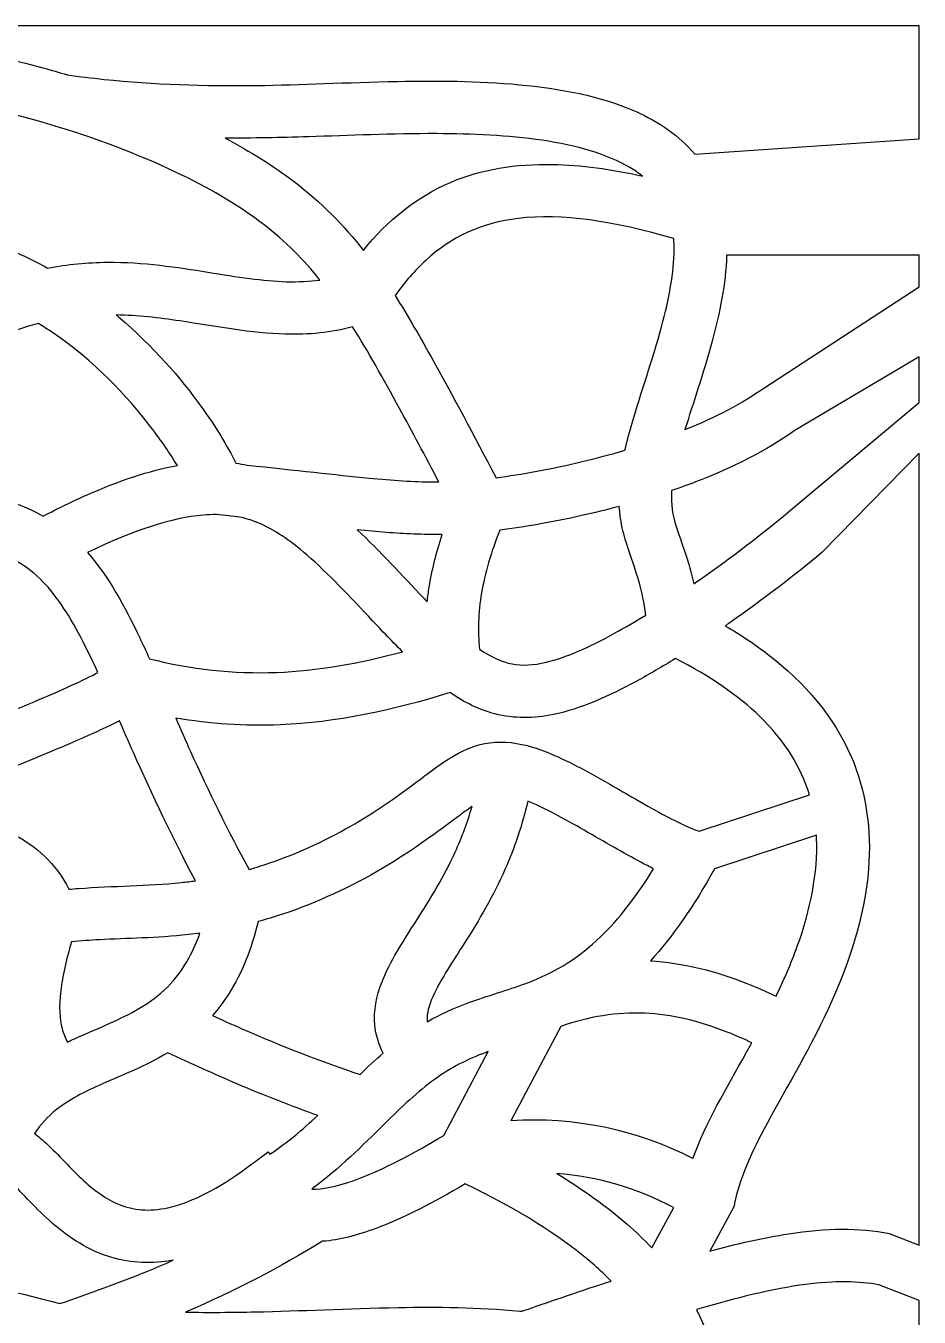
# Model space of a CAD drawing. Header units: millimetres. Extents: x -305 to 0, y 13 to 305.
# Drawn here: x -102 to 0, y 157.4 to 304.8 of the extents above; entities that cross this region are included whole.
import ezdxf

# ---------------------------------------------------------------- set-up
doc = ezdxf.new("R2010")
doc.units = ezdxf.units.MM
doc.layers.get('0').update_dxf_attribs({"linetype": 'CONTINUOUS'})

msp = doc.modelspace()

# ---------------------------------------------------------------- linework, layer by layer
for p, q in [((0, 304.8), (-304.8, 304.8)), ((0, 291.9), (0, 304.8)), ((-25.59, 290.15), (0, 291.9)), ((0, 278.6), (-21.98, 278.6)), ((0, 275), (0, 278.6)), ((-17.74, 263.45), (0, 275)), ((0, 267), (-14.26, 258.55)), ((0, 261.81), (0, 267)), ((-14.93, 249.3), (0, 261.81)), ((0, 256), (-11.07, 244.7)), ((0, 165.61), (0, 256)), ((-25.1, 212.86), (-12.53, 217.01)), ((-11.73, 212.4), (-23.37, 208.55)), ((-44.88, 195.49), (-44.1, 195.79)), ((-40.89, 190.58), (-46.6, 179.79)), ((-54.27, 178.13), (-49.2, 187.7)), ((-74.29, 176.24), (-74.11, 175.99)), ((-30.52, 165.31), (-28.02, 169.89)), ((-21.15, 169.96), (-23.9, 164.92)), ((-3.41, 166.94), (0, 165.61)), ((0, 159.27), (-4.59, 161.06)), ((0, 155), (0, 159.27))]:
    msp.add_line(p, q)
for radius, start, end in [(39.98, 62.9548, 93.7268), (33.98, 61.9534, 85.5199)]:
    msp.add_arc((-44, 139.9), radius, start, end)
for points, knots in [([(-137.94, 300.64), (-137.63, 300.69), (-137.32, 300.74), (-137.02, 300.79), (-133.41, 301.41), (-130.04, 302.21), (-126.12, 302.68), (-122.87, 303.06), (-119.24, 303.18), (-115.13, 302.82), (-110.53, 302.43), (-105.34, 301.45), (-100.03, 300.01), (-99.09, 299.75), (-98.15, 299.48), (-97.22, 299.2)], [0.5689039, 0.5689039, 0.5689039, 0.5689039, 0.5733795, 0.5733795, 0.5733795, 0.6267071, 0.6267071, 0.6267071, 0.6709609, 0.6709609, 0.6709609, 0.7205601, 0.7205601, 0.7205601, 0.7293075, 0.7293075, 0.7293075, 0.7293075]), ([(-97.22, 299.2), (-95.83, 299.01), (-94.44, 298.84), (-93.04, 298.69), (-87.36, 298.1), (-81.64, 297.91), (-75.62, 297.99), (-70.61, 298.06), (-65.34, 298.34), (-59.53, 298.45), (-55.14, 298.54), (-50.43, 298.53), (-45.64, 298.08), (-41.04, 297.65), (-36.38, 296.82), (-32.31, 295.01), (-29.73, 293.86), (-27.38, 292.26), (-25.59, 290.15)], [-0.9981398, -0.9981398, -0.9981398, -0.9981398, -0.9638514, -0.9638514, -0.9638514, -0.8244778, -0.8244778, -0.8244778, -0.7082986, -0.7082986, -0.7082986, -0.6203333, -0.6203333, -0.6203333, -0.5357481, -0.5357481, -0.5357481, -0.4818263, -0.4818263, -0.4818263, -0.4818263]), ([(-68.4, 275.78), (-70.22, 278.09), (-72.27, 280.16), (-74.91, 282.19), (-77.42, 284.11), (-80.5, 285.98), (-84.17, 287.77), (-88.31, 289.79), (-93.17, 291.68), (-98.12, 293.21), (-103.36, 294.82), (-108.63, 296), (-113.2, 296.58), (-114.55, 296.75), (-115.84, 296.87), (-117.07, 296.95)], [-0.8691237, -0.8691237, -0.8691237, -0.8691237, -0.8238127, -0.8238127, -0.8238127, -0.780712, -0.780712, -0.780712, -0.7319927, -0.7319927, -0.7319927, -0.6804065, -0.6804065, -0.6804065, -0.6651953, -0.6651953, -0.6651953, -0.6651953]), ([(-31.59, 287.65), (-32.02, 288), (-32.5, 288.32), (-33.02, 288.63), (-35.54, 290.14), (-39.13, 291.15), (-43.03, 291.73), (-46.92, 292.3), (-51.07, 292.47), (-55.07, 292.49), (-60.18, 292.51), (-65.05, 292.28), (-69.71, 292.13), (-72.94, 292.03), (-76.1, 291.97), (-79.21, 291.98)], [0.5021716, 0.5021716, 0.5021716, 0.5021716, 0.5187255, 0.5187255, 0.5187255, 0.598992, 0.598992, 0.598992, 0.678938, 0.678938, 0.678938, 0.781212, 0.781212, 0.781212, 0.8521933, 0.8521933, 0.8521933, 0.8521933]), ([(-79.21, 291.98), (-76.31, 290.44), (-73.71, 288.81), (-71.46, 287.1), (-68.2, 284.63), (-65.63, 281.99), (-63.43, 279.17)], [0.78941861, 0.78941861, 0.78941861, 0.78941861, 0.82283443, 0.82283443, 0.82283443, 0.87111673, 0.87111673, 0.87111673, 0.87111673]), ([(-63.43, 279.17), (-60.7, 282.56), (-57.41, 285.25), (-53.5, 286.93), (-49.99, 288.43), (-46.04, 289.06), (-41.85, 288.98), (-38.59, 288.92), (-35.17, 288.45), (-31.59, 287.65)], [-0.9023761, -0.9023761, -0.9023761, -0.9023761, -0.6070324, -0.6070324, -0.6070324, -0.3419314, -0.3419314, -0.3419314, -0.1350191, -0.1350191, -0.1350191, -0.1350191]), ([(-128.47, 284.4), (-128.04, 284.38), (-127.61, 284.36), (-127.18, 284.34), (-118.64, 283.84), (-110.96, 282.25), (-104.37, 279.5), (-102.66, 278.79), (-101.04, 278), (-99.5, 277.15)], [-0.931183, -0.931183, -0.931183, -0.931183, -0.9176538, -0.9176538, -0.9176538, -0.6480681, -0.6480681, -0.6480681, -0.5785119, -0.5785119, -0.5785119, -0.5785119]), ([(-28.01, 280.51), (-34.82, 282.54), (-40.87, 283.38), (-45.73, 282.81), (-50.01, 282.31), (-53.36, 280.73), (-56.32, 278.02), (-57.56, 276.88), (-58.73, 275.54), (-59.82, 274)], [0.0351254, 0.0351254, 0.0351254, 0.0351254, 0.4408504, 0.4408504, 0.4408504, 0.7993309, 0.7993309, 0.7993309, 0.9506465, 0.9506465, 0.9506465, 0.9506465]), ([(-33.58, 256.35), (-33.36, 257.34), (-33.08, 258.37), (-32.77, 259.45), (-31.78, 262.83), (-30.42, 266.67), (-29.4, 270.45), (-28.55, 273.6), (-27.97, 276.68), (-27.97, 279.25), (-27.97, 279.69), (-27.98, 280.11), (-28.01, 280.51)], [0.2453308, 0.2453308, 0.2453308, 0.2453308, 0.269158, 0.269158, 0.269158, 0.3444329, 0.3444329, 0.3444329, 0.407271, 0.407271, 0.407271, 0.4179242, 0.4179242, 0.4179242, 0.4179242]), ([(-99.5, 277.15), (-97.18, 277.58), (-94.89, 277.79), (-92.66, 277.81), (-88.53, 277.84), (-84.65, 277.24), (-81.18, 276.68), (-77.82, 276.13), (-74.84, 275.67), (-72.23, 275.59), (-70.85, 275.56), (-69.58, 275.62), (-68.4, 275.78)], [-0.42747, -0.42747, -0.42747, -0.42747, -0.3639602, -0.3639602, -0.3639602, -0.2460641, -0.2460641, -0.2460641, -0.1316881, -0.1316881, -0.1316881, -0.0714438, -0.0714438, -0.0714438, -0.0714438]), ([(-21.98, 278.6), (-22.06, 275.36), (-22.75, 272.03), (-23.63, 268.81), (-24.62, 265.14), (-25.83, 261.64), (-26.73, 258.7)], [-0.4032539, -0.4032539, -0.4032539, -0.4032539, -0.3440007, -0.3440007, -0.3440007, -0.2764372, -0.2764372, -0.2764372, -0.2764372]), ([(-59.82, 274), (-58.33, 271.65), (-56.91, 269.18), (-55.44, 266.53), (-53.2, 262.52), (-50.85, 258.09), (-48.29, 253.21)], [0.8995865, 0.8995865, 0.8995865, 0.8995865, 0.9367443, 0.9367443, 0.9367443, 0.99304363, 0.99304363, 0.99304363, 0.99304363]), ([(-64.66, 270.43), (-67.08, 269.78), (-69.68, 269.52), (-72.38, 269.6), (-76.21, 269.7), (-80.26, 270.49), (-84.38, 271.11), (-86.78, 271.47), (-89.2, 271.75), (-91.64, 271.8)], [0.032996, 0.032996, 0.032996, 0.032996, 0.13149, 0.13149, 0.13149, 0.2715174, 0.2715174, 0.2715174, 0.3531657, 0.3531657, 0.3531657, 0.3531657]), ([(-91.64, 271.8), (-91.55, 271.72), (-91.46, 271.64), (-91.37, 271.56), (-87.39, 268.2), (-84.32, 264.61), (-81.98, 261.39), (-80.28, 259.04), (-78.97, 256.87), (-77.99, 254.86)], [-0.4474941, -0.4474941, -0.4474941, -0.4474941, -0.4422599, -0.4422599, -0.4422599, -0.2151792, -0.2151792, -0.2151792, -0.0491358, -0.0491358, -0.0491358, -0.0491358]), ([(-100.5, 270.8), (-102.02, 270.42), (-103.57, 269.93), (-105.16, 269.34), (-109.25, 267.82), (-113.53, 265.61), (-117.92, 263.63), (-119.96, 262.71), (-122.04, 261.85), (-124.15, 261.16)], [0.4498494, 0.4498494, 0.4498494, 0.4498494, 0.498605, 0.498605, 0.498605, 0.6246868, 0.6246868, 0.6246868, 0.6834778, 0.6834778, 0.6834778, 0.6834778]), ([(-84.67, 254.6), (-85.48, 255.95), (-86.48, 257.43), (-87.69, 259), (-90.41, 262.56), (-94.13, 266.53), (-98.93, 269.79), (-99.44, 270.13), (-99.96, 270.47), (-100.5, 270.8)], [0.1241095, 0.1241095, 0.1241095, 0.1241095, 0.2444439, 0.2444439, 0.2444439, 0.5165679, 0.5165679, 0.5165679, 0.5454228, 0.5454228, 0.5454228, 0.5454228]), ([(-54.82, 252.73), (-56.38, 255.7), (-57.88, 258.5), (-59.3, 261.1), (-61.17, 264.54), (-62.91, 267.64), (-64.66, 270.43)], [-0.98401134, -0.98401134, -0.98401134, -0.98401134, -0.94842824, -0.94842824, -0.94842824, -0.90158614, -0.90158614, -0.90158614, -0.90158614]), ([(-14.26, 258.55), (-17.4, 256.33), (-21.18, 254.39), (-25.51, 252.73), (-26.4, 252.39), (-27.32, 252.06), (-28.25, 251.75)], [0, 0, 0, 0, 0.1877087, 0.1877087, 0.1877087, 0.226287, 0.226287, 0.226287, 0.226287]), ([(-48.29, 253.21), (-45.39, 253.59), (-42.03, 254.21), (-38.6, 255.02), (-36.91, 255.42), (-35.23, 255.87), (-33.58, 256.35)], [-0.4893666, -0.4893666, -0.4893666, -0.4893666, -0.3457778, -0.3457778, -0.3457778, -0.2755541, -0.2755541, -0.2755541, -0.2755541]), ([(-99.98, 248.83), (-98.24, 249.74), (-96.57, 250.55), (-94.95, 251.26), (-91.27, 252.89), (-87.89, 254.03), (-84.67, 254.6)], [-0.9881579, -0.9881579, -0.9881579, -0.9881579, -0.9482576, -0.9482576, -0.9482576, -0.8575791, -0.8575791, -0.8575791, -0.8575791]), ([(-76.71, 254.66), (-71.15, 254.06), (-66.57, 253.54), (-62.82, 253.18), (-60.05, 252.91), (-57.75, 252.73), (-55.39, 252.73), (-55.2, 252.73), (-55.01, 252.73), (-54.82, 252.73)], [-0.9658597, -0.9658597, -0.9658597, -0.9658597, -0.7681898, -0.7681898, -0.7681898, -0.6219186, -0.6219186, -0.6219186, -0.6101489, -0.6101489, -0.6101489, -0.6101489]), ([(-118.33, 252.01), (-117.3, 252), (-116.3, 251.99), (-115.32, 251.97), (-110.94, 251.87), (-107.03, 251.55), (-103.54, 250.4), (-102.29, 249.99), (-101.1, 249.47), (-99.98, 248.83)], [0.7318783, 0.7318783, 0.7318783, 0.7318783, 0.74226871, 0.74226871, 0.74226871, 0.78884895, 0.78884895, 0.78884895, 0.80556883, 0.80556883, 0.80556883, 0.80556883]), ([(-28.25, 251.75), (-28.35, 250.08), (-28.13, 248.98), (-27.73, 247.66), (-27.36, 246.45), (-26.81, 245.07), (-26.34, 243.47), (-26.12, 242.72), (-25.92, 241.93), (-25.73, 241.1)], [-0.2089534, -0.2089534, -0.2089534, -0.2089534, -0.1422767, -0.1422767, -0.1422767, -0.0808945, -0.0808945, -0.0808945, -0.052168, -0.052168, -0.052168, -0.052168]), ([(-34.23, 249.94), (-35.67, 249.55), (-37.11, 249.2), (-38.53, 248.88), (-41.84, 248.14), (-45.02, 247.58), (-47.88, 247.22)], [0.3065876, 0.3065876, 0.3065876, 0.3065876, 0.3632502, 0.3632502, 0.3632502, 0.4948957, 0.4948957, 0.4948957, 0.4948957]), ([(-31.19, 237.54), (-31.38, 238.91), (-31.64, 240.14), (-31.96, 241.29), (-32.36, 242.75), (-32.89, 244.08), (-33.41, 245.73), (-33.79, 246.93), (-34.12, 248.34), (-34.23, 249.94)], [0.021783, 0.021783, 0.021783, 0.021783, 0.0737089, 0.0737089, 0.0737089, 0.1398917, 0.1398917, 0.1398917, 0.1881568, 0.1881568, 0.1881568, 0.1881568]), ([(-25.73, 241.1), (-25.49, 241.27), (-25.25, 241.44), (-25, 241.61), (-21.35, 244.16), (-17.96, 246.76), (-14.93, 249.3)], [-0.1332971, -0.1332971, -0.1332971, -0.1332971, -0.125, -0.125, -0.125, 0, 0, 0, 0]), ([(-80.21, 249.01), (-80.7, 249.01), (-81.2, 248.99), (-81.72, 248.94), (-85.23, 248.65), (-89.65, 247.23), (-94.91, 244.67)], [0.8141858, 0.8141858, 0.8141858, 0.8141858, 0.8342813, 0.8342813, 0.8342813, 0.9691158, 0.9691158, 0.9691158, 0.9691158]), ([(-58.97, 233.34), (-60.27, 234.64), (-61.57, 236.02), (-62.87, 237.4), (-65.43, 240.12), (-67.96, 242.78), (-70.27, 244.73), (-72.19, 246.34), (-73.94, 247.46), (-75.62, 248.13), (-76.25, 248.38), (-76.88, 248.57), (-77.52, 248.71)], [0.5259109, 0.5259109, 0.5259109, 0.5259109, 0.5736385, 0.5736385, 0.5736385, 0.6677685, 0.6677685, 0.6677685, 0.7457073, 0.7457073, 0.7457073, 0.7748866, 0.7748866, 0.7748866, 0.7748866]), ([(-54.43, 246.74), (-55.53, 246.72), (-56.61, 246.73), (-57.68, 246.78), (-59.75, 246.86), (-61.83, 247.04), (-64.14, 247.28)], [0.6043208, 0.6043208, 0.6043208, 0.6043208, 0.6641276, 0.6641276, 0.6641276, 0.7805479, 0.7805479, 0.7805479, 0.7805479]), ([(-64.14, 247.28), (-61.55, 244.83), (-59, 242.01), (-56.58, 239.49), (-56.44, 239.34), (-56.29, 239.18), (-56.15, 239.03)], [-0.64113288, -0.64113288, -0.64113288, -0.64113288, -0.54976681, -0.54976681, -0.54976681, -0.54422138, -0.54422138, -0.54422138, -0.54422138]), ([(-56.15, 239.03), (-56.09, 239.59), (-56.02, 240.15), (-55.92, 240.71), (-55.61, 242.7), (-55.09, 244.71), (-54.43, 246.74)], [0.3983867, 0.3983867, 0.3983867, 0.3983867, 0.4837246, 0.4837246, 0.4837246, 0.7840424, 0.7840424, 0.7840424, 0.7840424]), ([(-47.88, 247.22), (-48.86, 244.69), (-49.57, 242.28), (-49.95, 240.06), (-50.34, 237.8), (-50.39, 235.69), (-50.19, 233.65)], [-0.9129489, -0.9129489, -0.9129489, -0.9129489, -0.5022261, -0.5022261, -0.5022261, -0.0830373, -0.0830373, -0.0830373, -0.0830373]), ([(-93.73, 230.97), (-94.28, 232.17), (-94.83, 233.31), (-95.38, 234.4), (-96.86, 237.29), (-98.38, 239.68), (-100.05, 241.38), (-101.8, 243.17), (-103.67, 244.26), (-106.31, 244.97), (-108.63, 245.59), (-111.56, 245.87), (-115.07, 245.96), (-116.09, 245.99), (-117.16, 246), (-118.27, 246.01)], [-0.88787, -0.88787, -0.88787, -0.88787, -0.871714, -0.871714, -0.871714, -0.8287401, -0.8287401, -0.8287401, -0.7835424, -0.7835424, -0.7835424, -0.7437254, -0.7437254, -0.7437254, -0.732101, -0.732101, -0.732101, -0.732101]), ([(-94.91, 244.67), (-92.5, 241.91), (-90.67, 238.53), (-88.96, 234.93), (-88.58, 234.14), (-88.21, 233.34), (-87.85, 232.54)], [0.83412465, 0.83412465, 0.83412465, 0.83412465, 0.88154025, 0.88154025, 0.88154025, 0.89190486, 0.89190486, 0.89190486, 0.89190486]), ([(-11.07, 244.7), (-14.26, 242.03), (-17.78, 239.34), (-21.59, 236.68), (-21.77, 236.55), (-21.95, 236.43), (-22.13, 236.3)], [0, 0, 0, 0, 0.1251831, 0.1251831, 0.1251831, 0.131091, 0.131091, 0.131091, 0.131091]), ([(-50.19, 233.65), (-48.8, 232.7), (-47.63, 232.18), (-46.47, 231.96), (-45.31, 231.74), (-44.08, 231.79), (-42.56, 232.15), (-40.36, 232.67), (-37.64, 233.87), (-34.78, 235.45), (-33.6, 236.09), (-32.4, 236.8), (-31.19, 237.54)], [-0.461239, -0.461239, -0.461239, -0.461239, -0.3954444, -0.3954444, -0.3954444, -0.3290238, -0.3290238, -0.3290238, -0.2331701, -0.2331701, -0.2331701, -0.1935764, -0.1935764, -0.1935764, -0.1935764]), ([(-22.13, 236.3), (-20.4, 235.3), (-18.8, 234.23), (-17.33, 233.11), (-12.94, 229.76), (-9.7, 225.84), (-7.79, 221.45), (-6.02, 217.39), (-5.44, 212.98), (-5.78, 208.58), (-6.21, 203.06), (-8.07, 197.57), (-10.39, 192.56), (-12.76, 187.44), (-15.6, 182.84), (-17.73, 178.81), (-19.36, 175.72), (-20.54, 172.96), (-21.06, 170.41), (-21.09, 170.26), (-21.12, 170.11), (-21.15, 169.96)], [-0.9617902, -0.9617902, -0.9617902, -0.9617902, -0.9159857, -0.9159857, -0.9159857, -0.779694, -0.779694, -0.779694, -0.6536555, -0.6536555, -0.6536555, -0.495489, -0.495489, -0.495489, -0.3342696, -0.3342696, -0.3342696, -0.2108871, -0.2108871, -0.2108871, -0.2047726, -0.2047726, -0.2047726, -0.2047726]), ([(-87.85, 232.54), (-83.14, 231.37), (-78.32, 230.79), (-73.31, 230.99), (-68.74, 231.17), (-63.94, 232), (-58.97, 233.34)], [0.0417564, 0.0417564, 0.0417564, 0.0417564, 0.4741117, 0.4741117, 0.4741117, 0.8684878, 0.8684878, 0.8684878, 0.8684878]), ([(-27.82, 232.57), (-29.3, 231.65), (-30.8, 230.77), (-32.3, 229.96), (-35.48, 228.25), (-38.6, 226.83), (-41.75, 226.18), (-43.96, 225.72), (-46.24, 225.69), (-48.42, 226.25), (-50.23, 226.72), (-51.92, 227.57), (-53.54, 228.68)], [0.1912105, 0.1912105, 0.1912105, 0.1912105, 0.2373383, 0.2373383, 0.2373383, 0.3349873, 0.3349873, 0.3349873, 0.4039077, 0.4039077, 0.4039077, 0.4606632, 0.4606632, 0.4606632, 0.4606632]), ([(-12.53, 217.01), (-13.5, 220.22), (-15.32, 223.17), (-18.18, 225.95), (-20.62, 228.32), (-23.83, 230.55), (-27.82, 232.57)], [0.7522056, 0.7522056, 0.7522056, 0.7522056, 0.8788805, 0.8788805, 0.8788805, 0.9870219, 0.9870219, 0.9870219, 0.9870219]), ([(-119.67, 218.6), (-119.43, 218.82), (-119.19, 219.03), (-118.95, 219.25), (-117.89, 220.15), (-116.67, 220.93), (-115.23, 221.65), (-113.75, 222.39), (-111.97, 223.14), (-109.89, 224), (-107.17, 225.12), (-103.95, 226.4), (-101.02, 227.64), (-97.97, 228.92), (-95.28, 230.14), (-93.73, 230.97)], [-0.4245596, -0.4245596, -0.4245596, -0.4245596, -0.4082354, -0.4082354, -0.4082354, -0.3385762, -0.3385762, -0.3385762, -0.2671892, -0.2671892, -0.2671892, -0.1739369, -0.1739369, -0.1739369, -0.0768383, -0.0768383, -0.0768383, -0.0768383]), ([(-53.54, 228.68), (-60.13, 226.61), (-66.6, 225.27), (-72.91, 225), (-77, 224.83), (-80.98, 225.12), (-84.86, 225.78)], [-0.9638744, -0.9638744, -0.9638744, -0.9638744, -0.4784097, -0.4784097, -0.4784097, -0.1630814, -0.1630814, -0.1630814, -0.1630814]), ([(-84.86, 225.78), (-84.3, 224.51), (-83.74, 223.23), (-83.16, 221.94), (-81.12, 217.45), (-78.91, 212.95), (-76.49, 208.49)], [0.92024845, 0.92024845, 0.92024845, 0.92024845, 0.93606903, 0.93606903, 0.93606903, 0.99160164, 0.99160164, 0.99160164, 0.99160164]), ([(-91.28, 225.47), (-92.04, 225.08), (-92.9, 224.66), (-93.87, 224.22), (-96.6, 222.96), (-100.17, 221.48), (-103.53, 220.11), (-106.35, 218.96), (-108.96, 217.92), (-110.86, 217.07), (-111.71, 216.69), (-112.42, 216.36), (-113, 216.05)], [0.0832191, 0.0832191, 0.0832191, 0.0832191, 0.1198612, 0.1198612, 0.1198612, 0.2231924, 0.2231924, 0.2231924, 0.3097129, 0.3097129, 0.3097129, 0.3483609, 0.3483609, 0.3483609, 0.3483609]), ([(-82.61, 207.2), (-85.21, 212.09), (-87.55, 217.03), (-89.69, 221.85), (-90.23, 223.07), (-90.76, 224.28), (-91.28, 225.47)], [-0.98527511, -0.98527511, -0.98527511, -0.98527511, -0.92640225, -0.92640225, -0.92640225, -0.91154009, -0.91154009, -0.91154009, -0.91154009]), ([(-76.49, 208.49), (-76.08, 208.6), (-75.66, 208.73), (-75.25, 208.86), (-71.93, 209.9), (-68.53, 211.41), (-65.46, 213.12), (-62.66, 214.68), (-60.17, 216.39), (-58.08, 217.94), (-56.26, 219.28), (-54.74, 220.53), (-53.04, 221.51), (-51.84, 222.21), (-50.49, 222.77), (-49.02, 222.96), (-47.4, 223.17), (-45.75, 222.94), (-44.15, 222.46), (-41.9, 221.78), (-39.64, 220.63), (-37.4, 219.39), (-34.59, 217.85), (-31.88, 216.21), (-29.71, 215.02), (-27.63, 213.89), (-26, 213.14), (-25.1, 212.86)], [-0.2131913, -0.2131913, -0.2131913, -0.2131913, -0.2093541, -0.2093541, -0.2093541, -0.1788732, -0.1788732, -0.1788732, -0.1509498, -0.1509498, -0.1509498, -0.1267309, -0.1267309, -0.1267309, -0.1097319, -0.1097319, -0.1097319, -0.0909775, -0.0909775, -0.0909775, -0.0645273, -0.0645273, -0.0645273, -0.0315566, -0.0315566, -0.0315566, 0, 0, 0, 0]), ([(-113, 216.05), (-110.96, 215.41), (-108.87, 214.81), (-106.86, 214.07), (-104.27, 213.12), (-101.79, 211.87), (-99.84, 210.02), (-98.7, 208.94), (-97.76, 207.65), (-97.05, 206.23)], [-0.3885688, -0.3885688, -0.3885688, -0.3885688, -0.2756477, -0.2756477, -0.2756477, -0.1306223, -0.1306223, -0.1306223, -0.0456029, -0.0456029, -0.0456029, -0.0456029]), ([(-51.03, 215.68), (-51.52, 215.34), (-52.06, 214.95), (-52.67, 214.5), (-54.84, 212.87), (-57.79, 210.65), (-61.28, 208.6), (-64.75, 206.56), (-68.72, 204.7), (-72.68, 203.38), (-73.61, 203.08), (-74.53, 202.8), (-75.45, 202.55)], [0.13347578, 0.13347578, 0.13347578, 0.13347578, 0.14250063, 0.14250063, 0.14250063, 0.17501631, 0.17501631, 0.17501631, 0.20727465, 0.20727465, 0.20727465, 0.21483462, 0.21483462, 0.21483462, 0.21483462]), ([(-61.17, 187.52), (-61.68, 188.51), (-62.02, 189.59), (-62.13, 190.7), (-62.29, 192.39), (-61.93, 194.05), (-61.33, 195.6), (-60.4, 198.02), (-58.9, 200.28), (-57.41, 202.6), (-55.78, 205.15), (-54.19, 207.75), (-52.96, 210.47), (-52.19, 212.16), (-51.55, 213.89), (-51.03, 215.68)], [-0.9109184, -0.9109184, -0.9109184, -0.9109184, -0.8245777, -0.8245777, -0.8245777, -0.6931389, -0.6931389, -0.6931389, -0.4873578, -0.4873578, -0.4873578, -0.2616353, -0.2616353, -0.2616353, -0.1218457, -0.1218457, -0.1218457, -0.1218457]), ([(-44.67, 216.28), (-45.3, 213.58), (-46.18, 210.97), (-47.28, 208.48), (-48.59, 205.49), (-50.26, 202.67), (-51.85, 200.16), (-53.26, 197.95), (-54.56, 195.96), (-55.33, 194.37), (-55.88, 193.22), (-56.13, 192.32), (-56.16, 191.7), (-56.17, 191.48), (-56.17, 191.28), (-56.14, 191.11)], [0.0709745, 0.0709745, 0.0709745, 0.0709745, 0.25, 0.25, 0.25, 0.4645222, 0.4645222, 0.4645222, 0.6535719, 0.6535719, 0.6535719, 0.7906, 0.7906, 0.7906, 0.8386938, 0.8386938, 0.8386938, 0.8386938]), ([(-30.31, 208.57), (-30.77, 208.8), (-31.25, 209.04), (-31.76, 209.31), (-33.69, 210.34), (-35.93, 211.66), (-38.23, 212.97), (-40.51, 214.28), (-42.83, 215.55), (-44.67, 216.28)], [0.02015003, 0.02015003, 0.02015003, 0.02015003, 0.02758431, 0.02758431, 0.02758431, 0.05600631, 0.05600631, 0.05600631, 0.08430161, 0.08430161, 0.08430161, 0.08430161]), ([(-16.33, 194.04), (-15.43, 195.91), (-14.6, 197.8), (-13.91, 199.72), (-12.39, 203.92), (-11.54, 208.15), (-11.71, 212.02), (-11.71, 212.15), (-11.72, 212.27), (-11.73, 212.4)], [0.4834991, 0.4834991, 0.4834991, 0.4834991, 0.5478827, 0.5478827, 0.5478827, 0.6890444, 0.6890444, 0.6890444, 0.693643, 0.693643, 0.693643, 0.693643]), ([(-44.1, 195.79), (-41.39, 196.88), (-38.89, 198.36), (-36.33, 200.84), (-34.32, 202.78), (-32.31, 205.34), (-30.31, 208.57)], [-0.10049665, -0.10049665, -0.10049665, -0.10049665, -0.05032709, -0.05032709, -0.05032709, -0.01105048, -0.01105048, -0.01105048, -0.01105048]), ([(-97.05, 206.23), (-96.69, 206.27), (-96.32, 206.3), (-95.96, 206.32), (-91.92, 206.63), (-88.15, 206.58), (-84.2, 207), (-83.68, 207.06), (-83.15, 207.12), (-82.61, 207.2)], [-0.28072546, -0.28072546, -0.28072546, -0.28072546, -0.27720925, -0.27720925, -0.27720925, -0.23785498, -0.23785498, -0.23785498, -0.23262386, -0.23262386, -0.23262386, -0.23262386]), ([(-75.45, 202.55), (-76.19, 199.43), (-77.3, 196.66), (-78.81, 194.28), (-79.37, 193.4), (-79.99, 192.57), (-80.66, 191.81)], [-0.9665258, -0.9665258, -0.9665258, -0.9665258, -0.798424, -0.798424, -0.798424, -0.7363812, -0.7363812, -0.7363812, -0.7363812]), ([(-97.21, 188.79), (-96.82, 188.98), (-96.43, 189.16), (-96.04, 189.33), (-93.53, 190.45), (-91.08, 191.4), (-89.05, 192.6), (-86.61, 194.04), (-84.76, 195.8), (-83.32, 198.44), (-82.86, 199.28), (-82.45, 200.2), (-82.09, 201.21)], [0.361106, 0.361106, 0.361106, 0.361106, 0.392047, 0.392047, 0.392047, 0.5898999, 0.5898999, 0.5898999, 0.8279407, 0.8279407, 0.8279407, 0.9034241, 0.9034241, 0.9034241, 0.9034241]), ([(-82.09, 201.21), (-82.53, 201.16), (-82.96, 201.1), (-83.38, 201.06), (-87.08, 200.65), (-90.4, 200.63), (-93.56, 200.47), (-94.63, 200.41), (-95.68, 200.33), (-96.74, 200.23)], [0.23351727, 0.23351727, 0.23351727, 0.23351727, 0.23732251, 0.23732251, 0.23732251, 0.27035505, 0.27035505, 0.27035505, 0.28156411, 0.28156411, 0.28156411, 0.28156411]), ([(-96.74, 200.23), (-97.37, 198.17), (-97.79, 196.28), (-97.98, 194.65), (-98.2, 192.87), (-98.12, 191.44), (-97.82, 190.33), (-97.67, 189.76), (-97.47, 189.26), (-97.21, 188.79)], [-0.9217253, -0.9217253, -0.9217253, -0.9217253, -0.6466433, -0.6466433, -0.6466433, -0.3463562, -0.3463562, -0.3463562, -0.1941054, -0.1941054, -0.1941054, -0.1941054]), ([(-30.67, 198.06), (-27.01, 197.84), (-23.31, 196.92), (-19.66, 195.48), (-18.55, 195.04), (-17.44, 194.56), (-16.33, 194.04)], [0.4483382, 0.4483382, 0.4483382, 0.4483382, 0.8032115, 0.8032115, 0.8032115, 0.9109149, 0.9109149, 0.9109149, 0.9109149]), ([(-56.14, 191.11), (-54.63, 191.96), (-53.1, 192.65), (-51.6, 193.21), (-49.22, 194.1), (-46.97, 194.71), (-44.88, 195.49)], [-0.16703462, -0.16703462, -0.16703462, -0.16703462, -0.14324307, -0.14324307, -0.14324307, -0.10526427, -0.10526427, -0.10526427, -0.10526427]), ([(-80.66, 191.81), (-79.55, 191.31), (-78.45, 190.81), (-77.37, 190.34), (-72.6, 188.25), (-68.11, 186.53), (-63.82, 185.09)], [-0.8323477, -0.8323477, -0.8323477, -0.8323477, -0.6931161, -0.6931161, -0.6931161, -0.0812948, -0.0812948, -0.0812948, -0.0812948]), ([(-19.1, 188.71), (-20.01, 189.14), (-20.91, 189.53), (-21.81, 189.88), (-25.13, 191.19), (-28.28, 191.95), (-31.3, 192.08), (-34.53, 192.23), (-37.71, 191.68), (-40.89, 190.58)], [-0.9037238, -0.9037238, -0.9037238, -0.9037238, -0.8049622, -0.8049622, -0.8049622, -0.4366525, -0.4366525, -0.4366525, -0.0425979, -0.0425979, -0.0425979, -0.0425979]), ([(-25.82, 175.5), (-24.35, 179.56), (-22.02, 183.48), (-19.71, 187.62), (-19.5, 187.98), (-19.3, 188.34), (-19.1, 188.71)], [0.2584616, 0.2584616, 0.2584616, 0.2584616, 0.4081653, 0.4081653, 0.4081653, 0.4212147, 0.4212147, 0.4212147, 0.4212147]), ([(-85.77, 187.57), (-88.3, 186.04), (-90.94, 185.02), (-93.21, 184.02), (-95.33, 183.09), (-97.1, 182.17), (-98.47, 181.07), (-99.47, 180.27), (-100.29, 179.38), (-100.97, 178.35)], [-0.5959081, -0.5959081, -0.5959081, -0.5959081, -0.4027268, -0.4027268, -0.4027268, -0.222902, -0.222902, -0.222902, -0.0923434, -0.0923434, -0.0923434, -0.0923434]), ([(-68.65, 180.41), (-71.62, 181.47), (-74.69, 182.66), (-77.86, 184.02), (-80.44, 185.12), (-83.08, 186.31), (-85.77, 187.57)], [0.2134954, 0.2134954, 0.2134954, 0.2134954, 0.6130596, 0.6130596, 0.6130596, 0.9386126, 0.9386126, 0.9386126, 0.9386126]), ([(-49.2, 187.7), (-49.28, 187.67), (-49.36, 187.64), (-49.43, 187.61), (-51.53, 186.83), (-53.41, 185.9), (-55.35, 184.49), (-57.17, 183.17), (-59.05, 181.4), (-61.1, 179.37), (-63.52, 177), (-66.17, 174.33), (-69.21, 172.09), (-69.25, 172.06), (-69.29, 172.03), (-69.33, 172)], [0.1413931, 0.1413931, 0.1413931, 0.1413931, 0.1428191, 0.1428191, 0.1428191, 0.1815724, 0.1815724, 0.1815724, 0.2179176, 0.2179176, 0.2179176, 0.2606442, 0.2606442, 0.2606442, 0.2612078, 0.2612078, 0.2612078, 0.2612078]), ([(-74.11, 175.99), (-74.07, 176.02), (-74.02, 176.05), (-73.98, 176.08), (-72.14, 177.29), (-70.38, 178.79), (-68.65, 180.41)], [-0.26806987, -0.26806987, -0.26806987, -0.26806987, -0.26732828, -0.26732828, -0.26732828, -0.23726943, -0.23726943, -0.23726943, -0.23726943]), ([(-100.97, 178.35), (-100.52, 178.01), (-100.1, 177.65), (-99.69, 177.27), (-98.2, 175.9), (-96.82, 174.31), (-95.37, 172.98), (-93.95, 171.67), (-92.51, 170.67), (-91.02, 170.13), (-89.36, 169.53), (-87.58, 169.41), (-85.32, 169.98), (-82.93, 170.59), (-80.03, 172.03), (-76.77, 174.42), (-75.94, 175.03), (-75.12, 175.63), (-74.29, 176.24)], [-0.6239117, -0.6239117, -0.6239117, -0.6239117, -0.5859386, -0.5859386, -0.5859386, -0.4479182, -0.4479182, -0.4479182, -0.3125995, -0.3125995, -0.3125995, -0.1611603, -0.1611603, -0.1611603, 0, 0, 0, 0.0384612, 0.0384612, 0.0384612, 0.0384612]), ([(-69.33, 172), (-69.19, 172), (-69.03, 172), (-68.87, 172), (-67.63, 172.05), (-65.9, 172.45), (-63.85, 173.24), (-61.11, 174.29), (-57.85, 175.97), (-54.27, 178.13)], [-0.6337456, -0.6337456, -0.6337456, -0.6337456, -0.6010901, -0.6010901, -0.6010901, -0.3526896, -0.3526896, -0.3526896, -0.0213542, -0.0213542, -0.0213542, -0.0213542]), ([(-85.13, 163.89), (-87.56, 163.45), (-89.95, 163.56), (-92.13, 164.19), (-94.77, 164.95), (-97.04, 166.46), (-98.91, 168.09), (-100.8, 169.75), (-102.33, 171.51), (-103.51, 172.63), (-104.22, 173.31), (-104.79, 173.73), (-105.12, 173.9), (-105.41, 174.05), (-105.48, 174.06), (-105.68, 174.06), (-105.89, 174.05), (-106.32, 173.98), (-107.03, 173.75), (-108.17, 173.38), (-109.98, 172.66), (-112.25, 172.33), (-113.28, 172.17), (-114.41, 172.1), (-115.59, 172.12)], [0.1811334, 0.1811334, 0.1811334, 0.1811334, 0.2958563, 0.2958563, 0.2958563, 0.434802, 0.434802, 0.434802, 0.5761015, 0.5761015, 0.5761015, 0.660777, 0.660777, 0.660777, 0.7356886, 0.7356886, 0.7356886, 0.8141776, 0.8141776, 0.8141776, 0.9417277, 0.9417277, 0.9417277, 1, 1, 1, 1]), ([(-51.82, 172.6), (-55.48, 170.42), (-58.87, 168.69), (-62.03, 167.51), (-64.14, 166.72), (-66.15, 166.18), (-68.09, 166.04)], [0.0406837, 0.0406837, 0.0406837, 0.0406837, 0.3640727, 0.3640727, 0.3640727, 0.5797943, 0.5797943, 0.5797943, 0.5797943]), ([(-35.17, 161.5), (-35.76, 162.11), (-36.39, 162.71), (-37.06, 163.3), (-40.84, 166.62), (-45.86, 169.74), (-51.82, 172.6)], [0.5589825, 0.5589825, 0.5589825, 0.5589825, 0.6216369, 0.6216369, 0.6216369, 0.9722202, 0.9722202, 0.9722202, 0.9722202]), ([(-41.35, 173.77), (-38.38, 171.97), (-35.7, 170.06), (-33.33, 168), (-32.33, 167.13), (-31.39, 166.24), (-30.52, 165.31)], [-0.8164723, -0.8164723, -0.8164723, -0.8164723, -0.6276785, -0.6276785, -0.6276785, -0.548396, -0.548396, -0.548396, -0.548396]), ([(-23.9, 164.92), (-20.83, 165.75), (-17.78, 166.46), (-14.91, 166.9), (-10.64, 167.56), (-6.79, 167.62), (-3.41, 166.94)], [-0.4948996, -0.4948996, -0.4948996, -0.4948996, -0.296232, -0.296232, -0.296232, 0, 0, 0, 0]), ([(-98.09, 158.93), (-94.66, 160.09), (-91.34, 161.3), (-88.16, 162.6), (-87.13, 163.02), (-86.12, 163.45), (-85.13, 163.89)], [-0.973144, -0.973144, -0.973144, -0.973144, -0.6521417, -0.6521417, -0.6521417, -0.5481153, -0.5481153, -0.5481153, -0.5481153]), ([(-116.72, 162.85), (-115.81, 162.71), (-114.86, 162.57), (-113.89, 162.41), (-109.1, 161.61), (-103.62, 160.45), (-98.09, 158.93)], [0.66500911, 0.66500911, 0.66500911, 0.66500911, 0.67551502, 0.67551502, 0.67551502, 0.72730582, 0.72730582, 0.72730582, 0.72730582]), ([(-45.36, 158.05), (-45.2, 158.11), (-45.03, 158.17), (-44.87, 158.22), (-41.8, 159.29), (-38.56, 160.4), (-35.17, 161.5)], [-0.9839632, -0.9839632, -0.9839632, -0.9839632, -0.9717742, -0.9717742, -0.9717742, -0.7413065, -0.7413065, -0.7413065, -0.7413065]), ([(-4.59, 161.06), (-6.81, 161.5), (-9.61, 161.55), (-12.96, 161.12), (-16.64, 160.63), (-21.01, 159.55), (-25.43, 158.25)], [0, 0, 0, 0, 0.2687867, 0.2687867, 0.2687867, 0.5642123, 0.5642123, 0.5642123, 0.5642123]), ([(-83.73, 157.95), (-81.1, 157.91), (-78.45, 157.93), (-75.73, 157.98), (-70.64, 158.09), (-65.31, 158.38), (-59.44, 158.48), (-55.05, 158.56), (-50.35, 158.53), (-45.57, 158.07), (-45.5, 158.07), (-45.43, 158.06), (-45.36, 158.05)], [-0.8873484, -0.8873484, -0.8873484, -0.8873484, -0.8246762, -0.8246762, -0.8246762, -0.707353, -0.707353, -0.707353, -0.6196352, -0.6196352, -0.6196352, -0.6183058, -0.6183058, -0.6183058, -0.6183058]), ([(-25.43, 158.25), (-25.31, 158.01), (-25.19, 157.77), (-25.07, 157.53), (-23.13, 153.46), (-22.26, 149.08), (-22.27, 144.53)], [-0.3602305, -0.3602305, -0.3602305, -0.3602305, -0.3424304, -0.3424304, -0.3424304, -0.040917, -0.040917, -0.040917, -0.040917])]:
    msp.add_open_spline(points, degree=3, knots=knots)
for points in [[(-26.73, 258.7), (-23.17, 260.13), (-20.15, 261.73), (-17.74, 263.45)], [(-77.99, 254.86), (-77.56, 254.81), (-77.13, 254.74), (-76.71, 254.66)], [(-77.52, 248.71), (-78.39, 248.81), (-79.29, 248.91), (-80.21, 249.01)], [(-23.37, 208.55), (-25.68, 204.36), (-28.11, 200.86), (-30.67, 198.06)], [(-63.82, 185.09), (-62.95, 185.93), (-62.06, 186.75), (-61.17, 187.52)], [(-68.09, 166.04), (-72.91, 163.09), (-78.09, 160.37), (-83.73, 157.95)]]:
    msp.add_open_spline(points, degree=3)

doc.saveas('drawing.dxf')
